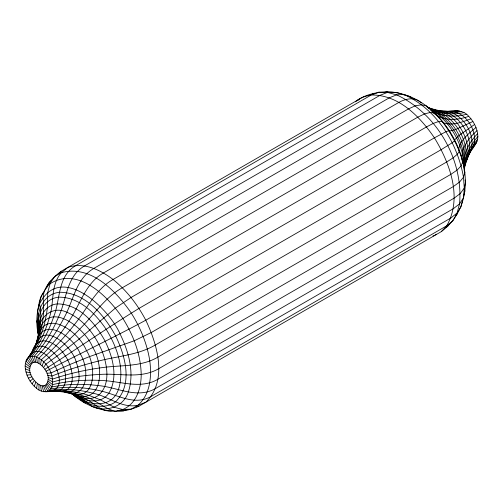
<?xml version="1.0" encoding="UTF-8"?>
<svg xmlns="http://www.w3.org/2000/svg" width="503" height="503" viewBox="0 0 503 503"><rect width="100%" height="100%" fill="white"/><g stroke="black" fill="none" stroke-linecap="round" stroke-linejoin="round"><path stroke-width="0.75" d="M464.382 170.926C464.018 158.219 469.55 145.989 477.85 136.583C477.63 128.975 473.977 121.757 468.758 116.338C463.106 109.233 453.913 110.905 446.054 111.433L459.308 110.88M38.511 335.903C36.141 325.806 36.298 315.155 38.85 305.101C39.787 293.343 49.017 285.962 54.676 276.562L61.372 272.695L67.924 267.382C83.856 261.893 100.474 269.916 113.049 279.473C126.756 290.501 137.621 304.686 145.788 320.204C157.414 344.605 168.021 380.557 145.788 402.255L137.916 405.267L131.22 409.134L122.776 409.511L115.413 411.215C104.033 408.807 95.74 399.533 84.485 396.389C75.664 393.164 66.339 391.347 56.946 391.183C50.093 391.026 42.221 393.73 36.568 388.341C32.267 384.87 29.055 380.186 26.999 375.081C25.169 370.051 24.012 363.952 26.999 359.129C32.607 351.71 36.889 343.335 39.693 334.476C42.969 323.869 44.126 312.671 43.434 301.605C41.447 288.779 51.614 278.354 61.108 271.318L363.361 96.815C434.561 66.49 503.088 185.186 441.225 231.682L138.979 406.185C116.482 416.937 88.742 409.637 71.175 392.956M29.759 368.693C32.211 352.414 49.891 370.529 48.181 379.331C45.729 395.61 28.042 377.502 29.759 368.693L25.15 366.033M38.668 307.383L38.85 305.101L39.636 303.906M37.788 339.072C39.385 330.062 39.706 320.725 37.448 311.785L41.177 296.418L43.616 292.557M38.335 337.35L38.448 335.872M38.568 334.394C37.134 318.77 51.381 304.9 66.805 312.212C83.794 319.355 95.52 335.237 102.348 351.867C107.321 365.442 110.679 383.908 98.928 395.006C88.641 403.092 76.708 395.163 66.239 392.095M464.212 170.75C467.054 145.053 451.298 117.765 427.619 107.372M467.689 157.087C470.11 149.756 477.856 144.675 477.85 136.583M38.329 337.482L38.498 335.451M36.568 388.341L37.367 383.563M40.567 364.461L41.365 359.683C55.236 347.554 67.679 333.835 78.675 319.065C89.012 304.956 97.198 288.395 113.049 279.473L408.486 108.906L415.472 105.749L421.659 104.769L426.619 106.014L429.531 108.931M464.313 169.7C465.721 158.527 470.588 147.957 477.643 139.23M462.76 199.157L461.163 206.582L457.095 213.014L453.09 220.616L446.752 225.759L441.225 231.682M465.602 182.168L464.275 188.009L463.489 197.899L459.541 203.872L457.095 213.014L450.826 218.032L155.389 388.599C136.803 399.212 117.161 387.065 98.047 385.556C82.731 383.663 67.106 383.934 51.954 386.964L49.552 390.378L45.874 391.818L43.572 385.883M464.577 166.839C471.952 142.821 454.385 113.37 429.656 108.566M33.651 349.654C39.875 335.338 42.548 319.317 39.58 303.843C60.379 262.195 108.937 307.999 120.047 333.917C128.737 351.71 134.754 372.817 128.24 392.29C123.461 407.153 105.63 412.573 92.099 406.443L82.781 399.181L69.728 392.573C81.165 399.935 99.179 406.764 108.9 393.145C118.501 377.049 112.71 356.891 105.127 341.185C95.419 323.391 79.38 303.994 57.367 303.887C42.824 305.126 37.36 321.524 38.549 334.099M38.687 332.917C46.968 297.965 85.491 328.069 92.69 347.384C103.442 363.807 104.794 405.003 74.419 394.805M35.21 346.598C42.592 319.6 72.564 346.561 76.142 361.896C79.361 370.68 81.536 382.626 73.935 389.806C66.465 394.88 57.216 389.586 48.948 391.215L59.436 390.611L65.308 390.806L71.206 391.378L83.014 393.667L88.886 395.371L100.481 399.872L114.231 407.304L122.776 409.511C136.382 403.871 141.249 388.14 141.198 374.534C140.802 354.452 133.377 335.136 122.776 318.286C108.176 296.581 78.097 266.144 50.13 283.679L47.772 292.186L47.332 307.817L46.553 314.023L43.975 326.038L40.045 337.412L37.599 342.807L31.758 352.943L26.999 359.129L30.991 364.09M464.552 167.065C468.658 141.991 451.323 114.829 427.16 107.139M463.533 196.271L464.885 191.215L464.609 189.675M465.13 164.676C470.94 152.554 467.224 138.426 460.226 127.655C453.832 116.52 442.238 110.1 429.757 108.61M36.09 344.039L36.53 342.757M34.242 386.279L35.82 382.192M42.12 365.838L43.692 361.751C58.235 350.321 71.822 337.702 84.435 324.171C96.299 311.256 106.743 296.519 122.355 287.729L417.792 117.155L424.62 113.86L430.342 112.465L434.561 113.062L443.545 122.908C452.788 125.951 462.339 122.034 470.94 118.777M465.438 162.199L471.204 150.315L477.014 141.557M32.135 351.641C38.203 331.389 58.279 343.731 65.308 356.005C72.482 365.536 78.663 392.309 59.392 391.334M46.339 287.911L47.062 286.528M47.791 285.144L49.25 282.384L51.551 280.511M28.181 357.998C42.415 331.867 77.255 391.127 47.848 391.365L44.886 385.581M32.117 351.691C40.397 337.444 57.424 353.949 61.592 363.436C67.157 371.918 68.848 392.189 54.186 391.076M472.795 148.014C479.302 133.609 467.331 112.879 451.606 111.308M465.489 162.218C478.133 142.179 460.553 110.779 437.05 110.591M29.061 356.772L31.796 352.301M449.311 223.848L447.657 226.438L445.652 227.595M32.06 383.839L34.361 380.564M43.572 367.46L45.874 364.185L62.498 352.113L79.059 339.154L115.413 308.081L131.082 297.468L426.525 126.901L433.202 123.442L438.49 121.556L442.018 121.374C451.461 133.396 458.635 147.159 462.76 161.897L461.163 165.852L457.095 170.102L450.826 174.371L155.389 344.945C137.879 355.281 117.243 356.049 98.047 361.192C82.379 365.121 66.949 370.038 51.954 376.055L47.622 375.37M26.86 359.834L25.986 361.06L30.312 365.379M472.091 148.498L473.354 146.738M477.643 133.691C467.746 143.55 460.735 158.282 464.885 172.296L463.489 177.219L464.275 188.009L460.371 193.454L454.159 198.125L158.722 368.693C140.582 379.281 119.569 372.937 99.908 374.446C83.982 375.181 68.119 377.59 52.784 381.991L48.181 379.331M59.103 273.469L61.108 271.318M355.546 101.826C361.758 95.419 371.321 96.01 378.878 92.074C386.75 93.099 394.93 90.603 402.293 94.426M474.618 144.971L476.001 143.493M469.041 153.692C479.611 137.099 460.452 107.881 440.502 111.163L445.362 111.396M455.303 216.007L457.365 213.794M477.014 130.642C468.035 138.633 459.239 150.384 462.71 163.085M436.202 234.165L434.416 235.618L432.982 235.951M476.001 127.536C468.878 133.352 460.704 139.664 458.717 149.19L459.283 151.284L457.365 154.251L453.09 157.885L446.752 161.941L151.315 332.508L134.288 340.77L89.201 356.721L69.697 364.581L50.935 372.943L46.942 373.301M30.086 381.111L33.047 378.74M44.886 369.284C76.381 349.264 107.177 327.987 138.979 308.408L434.416 137.835L445.853 131.761L448.751 130.711L449.468 131.113L455.611 129.523L472.914 121.512M474.618 124.461L459.025 135.439L454.574 139.966L454.567 140.783L452.21 142.77L441.225 149.636L145.788 320.204C112.93 337.953 79.109 353.993 46.025 371.252M28.382 378.155L31.909 376.778M356.545 100.745L359.412 99.651M126.926 409.599L123.461 410.926L117.998 410.712M468.758 116.338C456.095 120.852 439.88 121.493 430.599 109.931M384.713 92.294L386.92 91.785L388.36 92.212M457.126 110.798L453.712 111.396M136.106 406.852L138.979 406.185M466.432 114.275C454.247 117.601 440.678 116.652 430.021 109.415M464.03 112.647C451.732 115.13 438.377 113.81 427.556 107.139M461.635 111.509C452.21 112.986 442.477 112.414 433.341 109.616M45.195 391.585L43.692 391.736L42.12 385.826M26.999 375.081L30.991 374.729M372.654 93.797L374.188 93.728M112.597 410.687C103.19 412.667 96.45 405.261 89.132 400.885C82.033 396.666 74.174 394 66.176 392.07M437.032 110.754L438.421 110.918M25.986 371.975L30.312 372.654M403.016 94.621L410.234 96.557L412.032 98.072M63.064 391.573C88.943 401.438 89.773 368.636 80.172 353.754C74.626 338.016 43.239 314.356 36.75 342.115C41.529 305.409 78.342 330.081 86.428 350.553C96.752 365.851 96.507 404.06 68.641 392.503M85.34 402.985L83.907 402.538L79.518 398.47L73.249 394.044M25.357 368.925L29.897 370.623M48.037 377.401L52.576 379.099C70.018 373.157 88.113 369.24 106.41 367.096C123.795 365.203 142.23 366.391 157.879 357.13L453.316 186.556L459.541 182.08L463.489 177.219C457.491 142.858 436.434 108.843 403.752 94.426L396.603 94.86L387.461 92.407L379.985 95.331L84.548 265.898C66.063 276.688 66.761 299.769 58.511 317.079C52.494 331.288 44.44 344.687 34.242 356.294L30.086 356.665L28.382 357.646L31.909 363.103M94.451 406.606L98.588 408.574M430.26 108.629C450.191 121.28 463.458 144.254 464.445 167.839M25.357 363.386L29.897 366.926M48.037 381.098L52.576 384.638C70.156 380.425 88.409 379.356 106.41 380.802C123.524 382.293 141.777 388.731 157.879 379.293L453.316 208.72L459.541 203.872C463.565 159.797 436.78 113.414 396.603 94.86L389.291 97.821L93.854 268.395C75.444 279.027 73.381 301.523 63.705 318.474C56.424 332.42 47.408 345.492 36.568 356.916L37.367 362.613M72.363 393.679L75.714 396.986M421.174 103.002C415.516 96.444 405.55 98.645 398.885 102.392L103.448 272.966C85.214 283.378 80.197 304.749 69.062 321.021C60.467 334.445 50.445 346.982 38.97 358.061L38.97 363.373M47.622 382.651L51.954 386.964C55.028 374.59 46.496 359.821 34.242 356.294L35.82 362.198M46.942 383.94L50.935 388.901C67.999 386.034 85.592 387.197 102.348 391.34C118.406 395.327 134.955 405.915 151.315 396.333L446.752 225.759C462.741 197.754 449.877 163.186 434.416 137.835C420.043 116.709 398.709 94.602 371.252 94.992L75.815 265.559C57.179 276.399 60.656 299.486 53.639 316.89C48.785 331.106 41.636 344.599 32.06 356.206L34.361 362.141M46.025 384.927L49.552 390.378C63.931 388.303 78.669 389.485 92.69 393.176C108.239 396.006 121.405 408.675 137.916 405.267C150.422 394.402 151.755 376.313 149.8 360.909C147.153 343.819 140.419 327.604 131.22 313.017C116.162 291.136 90.773 264.433 61.372 272.695C50.168 285.289 54.557 303.026 49.237 317.909C45.415 331.892 39.071 345.247 30.086 356.665L33.047 362.449M37.448 330.704L38.435 334.174M36.732 320.832L38.065 326.667L38.769 334.306M465.105 179.98L465.438 181.438M38.48 334.508C34.914 318.248 39.819 294.274 59.637 292.249C85.466 292.375 104.291 315.142 115.684 336.023C125.203 355.684 133.289 384.191 115.684 401.74C101.939 411.762 83.611 403.544 72.319 393.585C85.403 405.431 111.251 410.291 118.469 389.46C125.071 368.932 116.992 346.888 106.164 329.32C95.381 313.476 79.38 296.889 58.788 297.185C41.428 298.82 36.015 319.267 38.586 333.898M40.567 385.411L41.365 391.114M38.97 384.65L38.97 389.97"/></g></svg>
